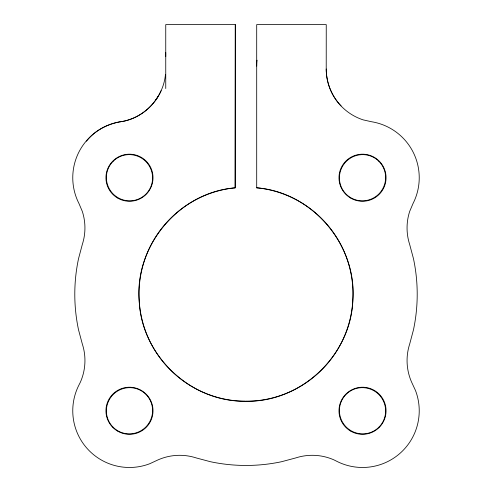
<?xml version="1.0" encoding="UTF-8"?>
<svg xmlns="http://www.w3.org/2000/svg" width="492" height="492" viewBox="0 0 492 492"><rect width="100%" height="100%" fill="white"/><g stroke="black" fill="none" stroke-linecap="round" stroke-linejoin="round"><path stroke-width="0.74" d="M245.317 401.226C190.822 402.142 141.413 355.409 139.211 300.963C134.408 245.471 179.709 191.985 235.299 187.833L235.299 24.6L165.749 24.6L165.749 88.535M246 401.251C301.184 402.517 351.313 354.898 352.862 299.72C356.964 244.622 311.83 191.972 256.701 187.833L256.701 24.6L326.251 24.6L326.221 68.997C326.27 82.595 331.583 96.155 341.091 105.921M231.972 188.184L235.053 187.858L235.299 24.6M165.447 74.556C163.276 98.074 143.855 118.652 120.386 121.764M155.398 100.565L158.572 95.719M86.457 141.235C95.264 129.814 109.224 123.092 123.363 121.296A53.499 53.499 0 0 0 161.112 90.725M256.701 187.815L258.171 187.938A107.004 107.004 0 0 1 337.008 350.525A107.004 107.004 0 0 1 156.333 352.635A107.004 107.004 0 0 1 231.351 188.252M165.749 52.447L165.749 56.629M326.221 68.997A53.499 53.499 0 0 0 363.188 119.876L371.392 121.715A56.709 56.709 0 0 1 413.052 203.473L409.676 211.425A53.499 53.499 0 0 0 409.676 244.487L413.464 258.651A171.204 171.204 0 0 1 413.464 329.843L409.688 344.025A53.499 53.499 0 0 0 411.693 382.321L415.463 390.445A56.709 56.709 0 0 1 336.774 461.299L334.05 459.928A53.499 53.499 0 0 0 295.76 457.923L281.596 461.711A171.204 171.204 0 0 1 210.404 461.711L196.222 457.929A53.499 53.499 0 0 0 157.926 459.94L149.802 463.71A56.709 56.709 0 0 1 78.948 385.021L80.319 382.296A53.499 53.499 0 0 0 82.324 344.006L78.535 329.843A171.204 171.204 0 0 1 78.535 258.651L82.312 244.469A53.499 53.499 0 0 0 82.312 211.4L78.948 203.473A56.709 56.709 0 0 1 120.608 121.715M256.707 66.088A23.259 2.232 84.5 0 1 257.101 60.202M350.427 197.925A23.542 23.542 0 0 0 386.06 178.098A23.542 23.542 0 0 0 351.073 157.157A23.542 23.542 0 0 0 350.427 197.925M117.391 197.925A23.542 23.542 0 0 0 153.018 178.098A23.542 23.542 0 0 0 118.031 157.157A23.542 23.542 0 0 0 117.391 197.925M117.391 430.967A23.542 23.542 0 0 0 153.018 411.14A23.542 23.542 0 0 0 118.031 390.199A23.542 23.542 0 0 0 117.391 430.967M350.427 430.967A23.542 23.542 0 0 0 386.06 411.14A23.542 23.542 0 0 0 351.073 390.199A23.542 23.542 0 0 0 350.427 430.967M113.068 161.315A23.272 23.038 45 0 0 113.191 194.02A23.272 23.038 45 0 0 145.896 194.143A23.272 23.038 45 0 0 145.773 161.438A23.272 23.038 45 0 0 113.068 161.315M378.932 161.315A23.272 23.038 -45 0 0 346.227 161.438A23.272 23.038 -45 0 0 346.104 194.143A23.272 23.038 -45 0 0 378.809 194.02A23.272 23.038 -45 0 0 378.932 161.315M378.932 427.179A23.272 23.038 45 0 0 378.809 394.473A23.272 23.038 45 0 0 346.104 394.35A23.272 23.038 45 0 0 346.227 427.056A23.272 23.038 45 0 0 378.932 427.179M113.068 427.179A23.272 23.038 -45 0 0 145.773 427.056A23.272 23.038 -45 0 0 145.896 394.35A23.272 23.038 -45 0 0 113.191 394.473A23.272 23.038 -45 0 0 113.068 427.179"/></g></svg>
